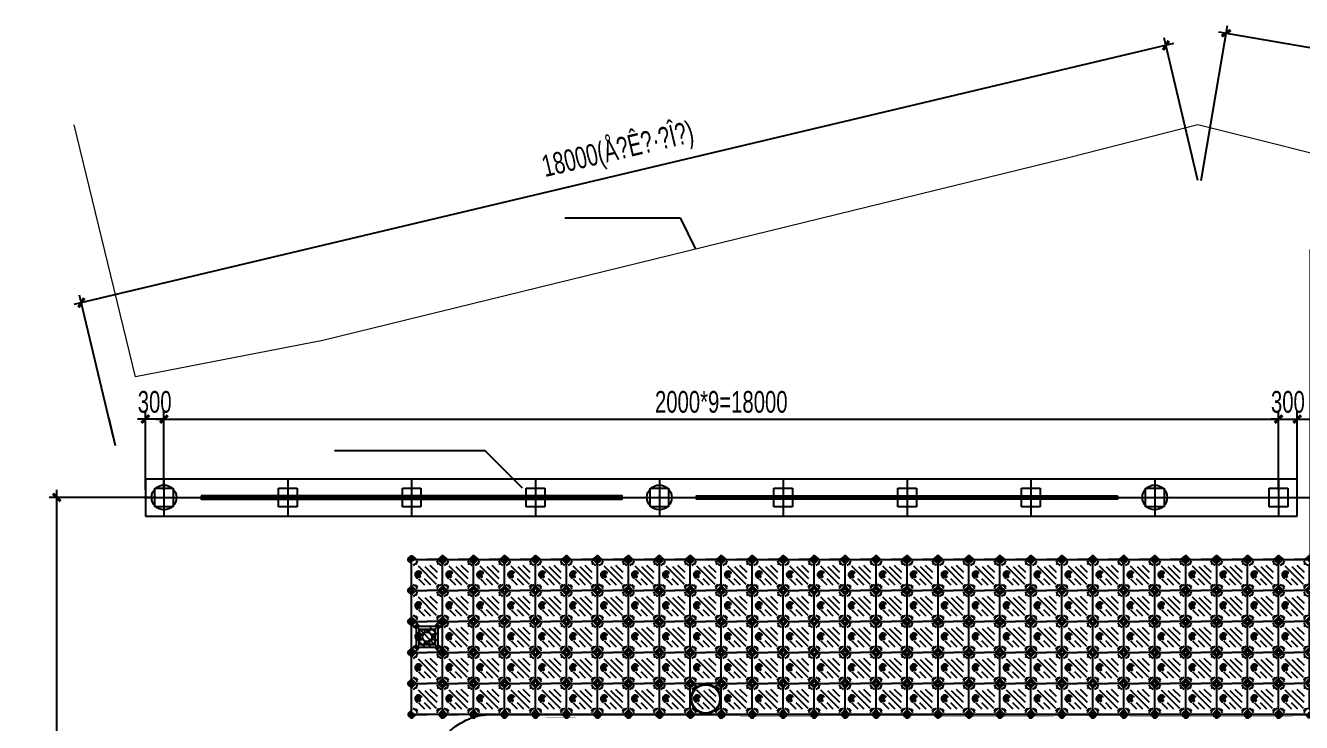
# Model space of a CAD drawing. Header units: millimetres. Extents: x -1491330 to -1355454, y 1413078 to 1531173.
# Drawn here: x -1403510 to -1382905, y 1460654 to 1471900 of the extents above; entities that cross this region are included whole.
import ezdxf

# ---------------------------------------------------------------- set-up
doc = ezdxf.new("R2010")
doc.units = ezdxf.units.MM
doc.header["$LTSCALE"] = 10
doc.linetypes.add('CENTER2', pattern=[28.575000000000003, 19.05, -3.175, 3.175, -3.175])
doc.linetypes.add('HIDDEN', pattern=[0.375, 0.25, -0.125])
doc.layers.get('0').update_dxf_attribs({"linetype": 'CONTINUOUS'})
doc.layers.get('DEFPOINTS').update_dxf_attribs({"linetype": 'CONTINUOUS'})
doc.layers.add('Ri_蓝线(河口线)', color=5, linetype='CONTINUOUS', lineweight=0)
for name, color, linetype in [('标注', 3, 'CONTINUOUS'), ('蓝色浮筒', 150, 'CONTINUOUS'), ('轮廓', 4, 'CONTINUOUS')]:
    doc.layers.add(name, color=color, linetype=linetype)
doc.styles.add('文字', font='rhutj-e.shx', dxfattribs={"width": 0.7, "bigfont": 'rhutj.shx'})
doc.dimstyles.new('100', dxfattribs={"dimscale": 100, "dimtxt": 3.5, "dimasz": 1.25, "dimexe": 1.25, "dimexo": 1.25, "dimgap": 1, "dimtad": 1, "dimdec": 0, "dimdsep": 46, "dimtxsty": '文字', "dimblk1": 'ARCHTICK', "dimblk2": 'ARCHTICK', "dimsah": 1, "dimcen": 1, "dimdle": 1.25, "dimadec": 0, "dimazin": 0, "dimtfac": 1, "dimtdec": 0, "dimtix": 1, "dimtmove": 2, "dimatfit": 3, "dimldrblk": 'ARCHTICK', "dimfxl": 0, "dimtolj": 1, "dimtzin": 0, "dimarcsym": 0})

# ---------------------------------------------------------------- blocks, each defined once
blk = doc.blocks.new('浮筒')
at = {"layer": '蓝色浮筒'}
for p, q in [((205.6302003763849, 91.87635038245935), (89.91947697568685, 207.5870737832156)), ((286.3020138394786, 112.3965146483388), (92.95370030251797, 305.7448281852994)), ((397.5494884243235, 104.3824520994676), (102.0146903123241, 399.9172502115252)), ((297.6142570796655, 307.5510954801575), (196.1871123386081, 408.9782402212732)), ((390.9146682249848, 315.4426620638114), (294.3448667406337, 412.0124635481625)), ((340.3555093522882, 219.3668885632069), (336.6454834608594, 222.106503803574)), ((396.7329833030235, 301.9496738440939), (395.8986507838126, 302.8763886889792)), ((441.2620290485211, 237.7666813225369), (441.1309903566726, 238.4769419304212)), ((405.7688726800261, 205.8740263645886), (404.8468373233918, 204.0718375513097))]:
    blk.add_line(p, q, dxfattribs=at)
for points in [[(0, 416.8629149992485, 0.1989123675406092), (-8.78679657750763, 438.0761184479925), (-49.49747474433389, 478.7867965644109, -0.4142135615266135), (-49.49747480568476, 521.2132033742964), (-21.21320372167975, 549.4974746830412, -0.4142135623730945), (21.21320314949844, 549.4974746830412), (61.92388156475499, 508.7867965031182, 0.1989123666285534), (83.13708493905142, 500), (250, 500)], [(500, 416.8629149992485, -0.1989123675406092), (508.7867965775076, 438.0761184479925), (549.4974747443339, 478.7867965644109, 0.4142135615266135), (549.4974748056848, 521.2132033742964), (521.2132037216797, 549.4974746830412, 0.4142135623730945), (478.7867968505016, 549.4974746830412), (438.076118435245, 508.7867965031182, -0.1989123666285534), (416.8629150609486, 500), (250, 500)], [(0, 83.13708500075154, -0.1989123675406092), (-8.78679657750763, 61.92388155200751), (-49.49747474433389, 21.21320343558909, 0.4142135615266135), (-49.49747480568476, -21.21320337429643), (-21.21320372167975, -49.49747468304122, 0.4142135623730945), (21.21320314949844, -49.49747468304122), (61.92388156475499, -8.78679650311824, -0.1989123666285534), (83.13708493905142, 0), (250, 0)], [(500, 83.13708500075154, 0.1989123675406092), (508.7867965775076, 61.92388155200751), (549.4974747443339, 21.21320343558909, -0.4142135615266135), (549.4974748056848, -21.21320337429643), (521.2132037216797, -49.49747468304122, -0.4142135623730945), (478.7867968505016, -49.49747468304122), (438.076118435245, -8.78679650311824, 0.1989123666285534), (416.8629150609486, 0), (250, 0)]]:
    blk.add_lwpolyline(points, format="xyb", dxfattribs=at)
for points in [[(0, 416.8629149992485), (0, 83.13708500075154)], [(500, 416.8629149992485), (500, 83.13708500075154)]]:
    blk.add_lwpolyline(points, dxfattribs=at)
for centre in [(67.3536719008116, 412.9850870334776), (75.91866276669316, 419.5662309137988), (83.17877890681848, 426.4280172841973), (88.42740866949316, 433.8866716382327), (414.0674016209086, 434.9834015698289), (422.8142654873664, 425.3701035823324), (433.0189386279089, 416.3394290897995), (78.1199255582178, 74.07751646294491), (418.1660728415009, 66.11332836176734), (432.5002303967485, 76.97104860335821)]:
    blk.add_circle(centre, 2, dxfattribs=at)
for centre, radius, start, end in [((-25, 500), 5, 84.26082952398879, 275.7391704760112), ((0, 500), 25, 101.478340955259, 168.521659044741), ((0, 500), 25, 191.478340955259, 258.521659044741), ((0, 525), 5, 354.2608295243223, 185.7391704756777), ((0, 475), 5, 174.2608295243223, 5.739170475677704), ((0, 500), 25, 11.47834095525898, 78.52165904474104), ((0, 500), 25, 281.478340955259, 348.521659044741), ((25, 500), 5, 264.2608295239887, 95.7391704760112), ((-28.25398547761142, 528.2539854776114), 133.4555350763912, 293.5181258687991, 336.481874134259), ((528.2539854776114, 528.2539854776114), 133.4555350763912, 203.518125865741, 246.481874131201), ((475, 500), 5.000000000000002, 84.26082952398879, 275.7391704760112), ((500, 500), 25.00000000000001, 101.478340955259, 168.521659044741), ((500, 500), 25.00000000000001, 191.478340955259, 258.521659044741), ((500, 525), 5.000000000000002, 354.2608295243223, 185.7391704756777), ((500, 475), 5.000000000000002, 174.2608295243223, 5.739170475677704), ((500, 500), 25.00000000000001, 11.47834095525898, 78.52165904474104), ((500, 500), 25.00000000000001, 281.478340955259, 348.521659044741), ((525, 500), 5.000000000000002, 264.2608295239887, 95.7391704760112), ((388.2464287861949, 249.4234648569254), 58.38556259601313, 207.896242012864, 325.7581571867134), ((386.3556910124607, 252.98796336347), 56.97713035504315, 216.162697557179, 344.5054198447865), ((370.1100759321125, 275.5727998949587), 11.39630823082916, 349.975665203871, 313.6764435414199), ((376.363046760438, 231.6741556466441), 14.88282298771159, 65.08994397531623, 38.4929382881137), ((379.0160744169261, 266.2455303602037), 1.5, 343.014777841096, 133.67644354142), ((398.8157895246986, 260.1977336457348), 19.20276704810529, 163.014777841096, 221.3036343892543), ((382.8095079858322, 273.3279855377041), 1.5, 169.975665203871, 320.6373309080253), ((383.2634099348215, 246.5328863161267), 1.5, 245.0899439753162, 41.30363438925436), ((398.8157895246986, 260.1977336457348), 19.20276704810529, 314.6135998616414, 140.6373309080253), ((389.1856345381821, 241.8711224373546), 1.5, 62.27924787522498, 218.4929382881137), ((398.8157895246986, 260.1977336457348), 19.20276704810529, 242.279247875225, 292.3895442229447), ((388.3116147510009, 246.5974214326125), 56.78807331828726, 328.0788759268816, 82.32217539685973), ((386.0204859658843, 252.4794310375), 50.61682054949765, 292.9641210517768, 77.78157616229522), ((388.4769678234588, 257.6712196109002), 56.04343301947858, 286.9832758024746, 339.971389887365), ((416.4512801576639, 233.5550020380761), 10.80111904945264, 142.4284319443229, 104.5747121389449), ((406.7015076867538, 241.055633120588), 1.5, 322.4284319443229, 112.3895442229446), ((413.3557991407579, 245.4602751195198), 1.5, 134.6135998616413, 284.574712138945), ((-25, 0), 5, 84.26082952398879, 275.7391704760112), ((0, 0), 25, 101.478340955259, 168.521659044741), ((0, 25), 5, 354.2608295243223, 185.7391704756777), ((0, 0), 25, 11.47834095525898, 78.52165904474104), ((25, 0), 5, 264.2608295239887, 95.7391704760112), ((-28.25398547761142, -28.25398547761142), 133.4555350763912, 23.51812586574103, 66.48187413120094), ((528.2539854776114, -28.25398547761142), 133.4555350763912, 113.5181258687991, 156.481874134259), ((475, 0), 5.000000000000002, 84.26082952398879, 275.7391704760112), ((500, 0), 25.00000000000001, 101.478340955259, 168.521659044741), ((500, 25), 5.000000000000002, 354.2608295243223, 185.7391704756777), ((500, 0), 25.00000000000001, 11.47834095525898, 78.52165904474104), ((525, 0), 5.000000000000002, 264.2608295239887, 95.7391704760112), ((0, 0), 25, 191.478340955259, 258.521659044741), ((0, -25), 5, 174.2608295243223, 5.739170475677704), ((0, 0), 25, 281.478340955259, 348.521659044741), ((500, 0), 25.00000000000001, 191.478340955259, 258.521659044741), ((500, -25), 5.000000000000002, 174.2608295243223, 5.739170475677704), ((500, 0), 25.00000000000001, 281.478340955259, 348.521659044741)]:
    blk.add_arc(centre, radius, start, end, dxfattribs=at)
blk = doc.blocks.new('sdfgewrgh')
for p, q in [((-31.01394032928511, 16.87180491843992), (-16.87180483417251, 31.01394044755671)), ((18.48353416601822, 31.01394038842136), (127.4974746830612, -78.00000000000091)), ((481.5164658591148, 31.01394032928511), (372.5025253169479, -78)), ((516.8718049184426, 31.01394032928602), (531.0139404475594, 16.87180483417478)), ((-31.01394032928329, -18.48353414088797), (78.00000000000182, -127.4974746830549)), ((77.99999999999818, -422.0000000000014), (78.00000000000546, -77.99999999999682)), ((78.00000000000546, -77.99999999999682), (422.0000000000036, -78.00000000000091)), ((78.00000000000546, -77.99999999999682), (128.0000000000055, -127.9999999999973)), ((122.9999999999964, -377.0000000000014), (123.0000000000036, -122.9999999999973)), ((123.0000000000036, -122.9999999999973), (377.0000000000036, -123.0000000000005)), ((127.9999999999964, -372.0000000000014), (128.0000000000055, -127.9999999999973)), ((128.0000000000055, -127.9999999999973), (372.0000000000055, -128.0000000000009)), ((422.0000000000055, -77.99999999999909), (372.0000000000073, -128.0000000000005)), ((372.0000000000055, -128.0000000000005), (372.0000000000036, -372.0000000000041)), ((377.0000000000055, -123), (377.0000000000055, -377.0000000000041)), ((531.0139403884241, -18.48353416601685), (422.0000000000018, -127.4974746830599)), ((422.0000000000055, -78.00000000000091), (422, -422.0000000000045)), ((-31.01394038841863, -481.5164658339836), (78.00000000000364, -372.5025253169406)), ((127.9999999999964, -372.0000000000014), (77.99999999999818, -422.0000000000009)), ((377.0000000000036, -377.0000000000041), (123.0000000000018, -377.0000000000009)), ((372.0000000000036, -372.0000000000045), (127.9999999999964, -372.0000000000014)), ((372.0000000000055, -372.0000000000041), (422, -422.0000000000041)), ((531.0139403292851, -481.5164658591139), (422, -372.502525316947)), ((-16.87180491843719, -531.0139403292865), (-31.01394044755398, -516.8718048341752)), ((18.4835341408907, -531.0139403292856), (127.4974746830576, -422.0000000000005)), ((422.0000000000036, -422.0000000000041), (77.99999999999818, -422.0000000000009)), ((481.5164658339836, -531.0139403884232), (372.5025253169406, -422.0000000000009)), ((531.0139403292869, -516.8718049184417), (516.8718048341761, -531.0139404475585))]:
    blk.add_line(p, q)
for points in [[(210.0000000000018, -132.9999999999991), (210.0000000000018, -172.9999999999991), (290.0000000000018, -172.9999999999991), (290.0000000000018, -132.9999999999991)], [(133, -290), (173, -290), (173, -210), (133, -210)], [(290.0000000000018, -367.0000000000027), (290.0000000000018, -327.0000000000027), (210.0000000000018, -327.0000000000027), (210.0000000000018, -367.0000000000027)], [(367.0000000000055, -210.0000000000009), (327.0000000000055, -210.0000000000005), (327.0000000000055, -290.0000000000005), (367.0000000000055, -290.0000000000009)]]:
    blk.add_lwpolyline(points, close=True)
for centre, radius in [((0, 9.095e-13), 8), ((500.0000000000055, -4.547e-13), 8), ((250, -250), 75), ((0, -500.0000000000005), 8), ((500.0000000000018, -500.0000000000027), 8)]:
    blk.add_circle(centre, radius)
for centre, start, end in [((-13.33627079962025, -0.8058646112231145), 134.9999999998894, 225.0000000001106), ((0.8058646363551816, 13.33627085875651), 45.00000000011054, 134.9999998082826), ((499.1941353887796, 13.33627079962207), 45, 135), ((513.3362708587592, -0.8058646363533626), 315, 44.99999980835625), ((-13.33627085875378, -499.1941353636471), 134.9999999998894, 224.9999998082641), ((0.805864611225843, -513.3362707996225), 225.0000000001106, 314.9999999998896), ((499.1941353636466, -513.3362708587583), 224.9999999999631, 314.9999998082826), ((513.3362707996239, -499.1941353887787), 315.0000000000368, 44.99999999996315)]:
    blk.add_arc(centre, 25, start, end)
blk = doc.blocks.new('_ARCHTICK')
at = {"color": 0, "linetype": 'ByBlock', "const_width": 0.4}
blk.add_lwpolyline([(-0.5, -0.5), (0.5, 0.5)], dxfattribs=at)
blk = doc.blocks.new('*D32')
at = {"layer": 'DEFPOINTS', "color": 0, "transparency": 16777216}
for p in [(-1403005.749414518, 1464284.882658849), (-1401274.806512068, 1464284.882658849), (-1401274.806512048, 1449284.882658832)]:
    blk.add_point(p, dxfattribs=at)
at = {"layer": '标注', "color": 0, "lineweight": -2, "transparency": 16777216}
for p, q in [((-1403005.749414518, 1449159.882658832), (-1403005.749414518, 1464409.882658849)), ((-1401399.806512068, 1464284.882658849), (-1403130.749414518, 1464284.882658849)), ((-1401399.806512048, 1449284.882658832), (-1403130.749414518, 1449284.882658832))]:
    blk.add_line(p, q, dxfattribs=at)
at = {"layer": '标注', "color": 0, "lineweight": -2, "transparency": 16777216, "xscale": 125, "yscale": 125, "zscale": 125}
for p, rotation in [((-1403005.749414518, 1464284.882658849), 90), ((-1403005.749414518, 1449284.882658832), 270)]:
    blk.add_blockref('_ARCHTICK', p, dxfattribs=dict(at, rotation=rotation))
at = {"layer": '标注', "color": 0, "transparency": 16777216, "insert": (-1403280.749414518, 1456784.88265884), "char_height": 350, "attachment_point": 5, "rotation": 90, "style": '文字'}
blk.add_mtext('\\A1;15000', dxfattribs=at)
blk = doc.blocks.new('*D40')
at = {"layer": 'DEFPOINTS', "color": 0, "transparency": 16777216}
for p in [(-1383274.806511995, 1465550.195307159), (-1401274.806512067, 1464284.882658848), (-1383274.806511995, 1464284.882658646)]:
    blk.add_point(p, dxfattribs=at)
at = {"layer": '标注', "color": 0, "lineweight": -2, "transparency": 16777216}
for p, q in [((-1401274.806512067, 1464409.882658848), (-1401274.806512067, 1465675.195307159)), ((-1383274.806511995, 1464409.882658646), (-1383274.806511995, 1465675.195307159)), ((-1401399.806512067, 1465550.195307159), (-1383149.806511995, 1465550.195307159))]:
    blk.add_line(p, q, dxfattribs=at)
at = {"layer": '标注', "color": 0, "lineweight": -2, "transparency": 16777216, "xscale": 125, "yscale": 125, "zscale": 125, "rotation": 180}
blk.add_blockref('_ARCHTICK', (-1401274.806512067, 1465550.195307159), dxfattribs=at)
at = {"layer": '标注', "color": 0, "lineweight": -2, "transparency": 16777216, "xscale": 125, "yscale": 125, "zscale": 125}
blk.add_blockref('_ARCHTICK', (-1383274.806511995, 1465550.195307159), dxfattribs=at)
at = {"layer": '标注', "color": 0, "transparency": 16777216, "insert": (-1392274.806512031, 1465825.195307159), "char_height": 350, "attachment_point": 5, "style": '文字'}
blk.add_mtext('\\A1;2000*9=18000', dxfattribs=at)
blk = doc.blocks.new('*D41')
at = {"layer": 'DEFPOINTS', "color": 0, "transparency": 16777216}
for p in [(-1382974.806511994, 1465550.195307159), (-1383274.806511995, 1464284.88265864), (-1382974.806511994, 1464284.882658683)]:
    blk.add_point(p, dxfattribs=at)
at = {"layer": '标注', "color": 0, "lineweight": -2, "transparency": 16777216}
for p, q in [((-1383274.806511995, 1464409.88265864), (-1383274.806511995, 1465675.195307159)), ((-1382974.806511994, 1464409.882658683), (-1382974.806511994, 1465675.195307159)), ((-1383274.806511995, 1465550.195307159), (-1383399.806511995, 1465550.195307159)), ((-1383274.806511995, 1465550.195307159), (-1382974.806511994, 1465550.195307159)), ((-1382974.806511994, 1465550.195307159), (-1382849.806511994, 1465550.195307159))]:
    blk.add_line(p, q, dxfattribs=at)
at = {"layer": '标注', "color": 0, "lineweight": -2, "transparency": 16777216, "xscale": 125, "yscale": 125, "zscale": 125}
blk.add_blockref('_ARCHTICK', (-1383274.806511995, 1465550.195307159), dxfattribs=at)
at = {"layer": '标注', "color": 0, "lineweight": -2, "transparency": 16777216, "xscale": 125, "yscale": 125, "zscale": 125, "rotation": 180}
blk.add_blockref('_ARCHTICK', (-1382974.806511994, 1465550.195307159), dxfattribs=at)
at = {"layer": '标注', "color": 0, "transparency": 16777216, "insert": (-1383124.806511995, 1465825.195307159), "char_height": 350, "attachment_point": 5, "style": '文字'}
blk.add_mtext('\\A1;300', dxfattribs=at)
blk = doc.blocks.new('*D42')
at = {"layer": 'DEFPOINTS', "color": 0, "transparency": 16777216}
for p in [(-1384548.599343307, 1469277.313518046), (-1402608.853695324, 1467427.336863315), (-1402063.280523349, 1465125.694816234)]:
    blk.add_point(p, dxfattribs=at)
at = {"layer": '标注', "color": 0, "lineweight": -2, "transparency": 16777216}
for p, q in [((-1384577.430028973, 1469398.943249461), (-1385123.003200948, 1471700.585296541)), ((-1384972.542783868, 1471607.786250792), (-1402730.483426739, 1467398.506177649)), ((-1402092.111209014, 1465247.324547649), (-1402637.68438099, 1467548.96659473))]:
    blk.add_line(p, q, dxfattribs=at)
at = {"layer": '标注', "color": 0, "lineweight": -2, "transparency": 16777216, "xscale": 125, "yscale": 125, "zscale": 125}
for p, rotation in [((-1385094.172515283, 1471578.955565126), 13.33507713450174), ((-1402608.853695324, 1467427.336863315), 193.3350771345017)]:
    blk.add_blockref('_ARCHTICK', p, dxfattribs=dict(at, rotation=rotation))
at = {"layer": '标注', "color": 0, "transparency": 16777216, "insert": (-1393936.08311659, 1469859.926759704), "char_height": 350, "attachment_point": 5, "rotation": 13.335077134501725, "style": '文字'}
blk.add_mtext('\\A1;18000(Å?Ê?·?Î?)', dxfattribs=at)
blk = doc.blocks.new('*D43')
at = {"layer": 'DEFPOINTS', "color": 0, "transparency": 16777216}
for p in [(-1384548.599343308, 1469277.313518046), (-1360464.970942239, 1467732.993291424), (-1360892.10050063, 1465233.973014669)]:
    blk.add_point(p, dxfattribs=at)
at = {"layer": '标注', "color": 0, "lineweight": -2, "transparency": 16777216}
for p, q in [((-1384527.539885875, 1469400.526744822), (-1384100.410327483, 1471899.547021577)), ((-1384244.683011692, 1471797.393252233), (-1360341.757715462, 1467711.933833991)), ((-1360871.041043198, 1465357.186241445), (-1360443.911484806, 1467856.2065182))]:
    blk.add_line(p, q, dxfattribs=at)
at = {"layer": '标注', "color": 0, "lineweight": -2, "transparency": 16777216, "xscale": 125, "yscale": 125, "zscale": 125}
for p, rotation in [((-1384121.469784916, 1471776.333794801), 170.300797504776), ((-1360464.970942239, 1467732.993291424), 350.300797504776)]:
    blk.add_blockref('_ARCHTICK', p, dxfattribs=dict(at, rotation=rotation))
at = {"layer": '标注', "color": 0, "transparency": 16777216, "insert": (-1372231.445955109, 1470116.089008323), "char_height": 350, "attachment_point": 5, "rotation": 350.300797504776, "style": '文字'}
blk.add_mtext('\\A1;24000(抛石范围)', dxfattribs=at)
blk = doc.blocks.new('A$C23307240')
at = {"layer": '轮廓', "color": 6, "linetype": 'CENTER2', "ltscale": 20}
for p, q in [((0, 300), (0, -300)), ((-300, 0), (300, 0))]:
    blk.add_line(p, q, dxfattribs=at)
at = {"layer": '轮廓', "color": 5, "linetype": 'HIDDEN', "ltscale": 200}
blk.add_lwpolyline([(-150, 150), (150, 150), (150, -150), (-150, -150)], close=True, dxfattribs=at)
blk = doc.blocks.new('*D52')
at = {"layer": 'DEFPOINTS', "color": 0, "transparency": 16777216}
for p in [(-1401574.80651204, 1465550.195307159), (-1401574.80651204, 1464284.882658752), (-1401274.806511995, 1464284.882658656)]:
    blk.add_point(p, dxfattribs=at)
at = {"layer": '标注', "color": 0, "lineweight": -2, "transparency": 16777216}
for p, q in [((-1401574.80651204, 1464409.882658752), (-1401574.80651204, 1465675.195307159)), ((-1401274.806511995, 1464409.882658656), (-1401274.806511995, 1465675.195307159)), ((-1401574.80651204, 1465550.195307159), (-1401699.80651204, 1465550.195307159)), ((-1401274.806511995, 1465550.195307159), (-1401574.80651204, 1465550.195307159)), ((-1401274.806511995, 1465550.195307159), (-1401149.806511995, 1465550.195307159))]:
    blk.add_line(p, q, dxfattribs=at)
at = {"layer": '标注', "color": 0, "lineweight": -2, "transparency": 16777216, "xscale": 125, "yscale": 125, "zscale": 125}
blk.add_blockref('_ARCHTICK', (-1401574.80651204, 1465550.195307159), dxfattribs=at)
at = {"layer": '标注', "color": 0, "lineweight": -2, "transparency": 16777216, "xscale": 125, "yscale": 125, "zscale": 125, "rotation": 180}
blk.add_blockref('_ARCHTICK', (-1401274.806511995, 1465550.195307159), dxfattribs=at)
at = {"layer": '标注', "color": 0, "transparency": 16777216, "insert": (-1401424.806512018, 1465825.195307159), "char_height": 350, "attachment_point": 5, "style": '文字'}
blk.add_mtext('\\A1;300', dxfattribs=at)
blk = doc.blocks.new('*D53')
at = {"layer": 'DEFPOINTS', "color": 0, "transparency": 16777216}
for p in [(-1379574.806511996, 1465550.195307159), (-1382974.806511994, 1464284.882658623), (-1379574.806511996, 1464284.882658598)]:
    blk.add_point(p, dxfattribs=at)
at = {"layer": '标注', "color": 0, "lineweight": -2, "transparency": 16777216}
for p, q in [((-1382974.806511994, 1464409.882658623), (-1382974.806511994, 1465675.195307159)), ((-1379574.806511996, 1464409.882658598), (-1379574.806511996, 1465675.195307159)), ((-1383099.806511994, 1465550.195307159), (-1379449.806511996, 1465550.195307159))]:
    blk.add_line(p, q, dxfattribs=at)
at = {"layer": '标注', "color": 0, "lineweight": -2, "transparency": 16777216, "xscale": 125, "yscale": 125, "zscale": 125, "rotation": 180}
blk.add_blockref('_ARCHTICK', (-1382974.806511994, 1465550.195307159), dxfattribs=at)
at = {"layer": '标注', "color": 0, "lineweight": -2, "transparency": 16777216, "xscale": 125, "yscale": 125, "zscale": 125}
blk.add_blockref('_ARCHTICK', (-1379574.806511996, 1465550.195307159), dxfattribs=at)
at = {"layer": '标注', "color": 0, "transparency": 16777216, "insert": (-1381274.806511995, 1465825.195307159), "char_height": 350, "attachment_point": 5, "style": '文字'}
blk.add_mtext('\\A1;3400', dxfattribs=at)

msp = doc.modelspace()

# ---------------------------------------------------------------- linework, layer by layer
at = {"layer": 'Ri_蓝线(河口线)'}
msp.add_lwpolyline([(-1355453.712503931, 1465261.547409984), (-1381701.595260326, 1469575.505872383), (-1384580.974885901, 1470297.348564311), (-1386670.176966921, 1469764.924241), (-1398711.660569165, 1466815.548495306), (-1401736.09747649, 1466230.958338856), (-1402723.653978429, 1470299.844767192)], dxfattribs=at)
at = {"layer": '标注'}
for p, q in [((-1394802.320963377, 1468798.518633032), (-1392939.524071123, 1468798.518633032)), ((-1392939.524071123, 1468798.518633032), (-1392690.918768043, 1468290.236368153)), ((-1396087.776766721, 1465039.536985915), (-1398522.791166957, 1465039.536985915)), ((-1395485.019390464, 1464434.977899002), (-1396087.776766721, 1465039.536985915))]:
    msp.add_line(p, q, dxfattribs=at)
for points in [[(-1400674.806512054, 1464309.882658441), (-1400674.806512054, 1464259.882658441), (-1393874.806512133, 1464259.882658441), (-1393874.806512133, 1464309.882658441)], [(-1385874.806512047, 1464309.882658441), (-1385874.806512047, 1464259.882658441), (-1392674.806511968, 1464259.882658441), (-1392674.806511968, 1464309.882658441)]]:
    msp.add_lwpolyline(points, close=True, dxfattribs=at)
at = {"layer": '轮廓'}
for p, q in [((-1402167.07100465, 1465563.56185822), (-1402063.280517976, 1465125.694793568)), ((-1401574.80651204, 1464584.882658662), (-1382974.806511994, 1464584.882658598)), ((-1401574.80651204, 1464584.882658663), (-1401574.806512041, 1463984.882658658)), ((-1382974.806511995, 1463984.882658646), (-1382974.806511994, 1464584.882658599)), ((-1401574.80651204, 1463984.882658657), (-1382974.806511995, 1463984.8826586))]:
    msp.add_line(p, q, dxfattribs=at)
at = {"layer": '轮廓', "color": 6, "linetype": 'CENTER2', "ltscale": 100}
msp.add_line((-1401274.806512008, 1464284.882658656), (-1361274.806512485, 1464284.882658548), dxfattribs=at)
at = {"layer": '轮廓', "color": 6}
msp.add_lwpolyline([(-1379774.806512263, 1463284.882658258, 9.999999999880878, 9.999999999880878, 0), (-1362274.806512543, 1463284.882658553, 9.999999999880878, 9.999999999880878, 0), (-1362274.8065125, 1452284.882658691, 9.999999999880878, 9.999999999880878, 0), (-1364774.806512473, 1452284.882658698, 9.999999999880878, 9.999999999880878, 0), (-1364774.806512502, 1459784.882649122, 9.999999999880878, 9.999999999880878, 0), (-1365774.806503107, 1460784.882658597, 9.999999999880878, 9.999999999880878, 0), (-1397274.806512119, 1460784.88265699, 9.999999999880878, 9.999999999880878, 0), (-1397274.806512124, 1463284.882657973, 9.999999999880878, 9.999999999880878, 0), (-1382774.806512227, 1463284.882658616, 9.999999999880878, 9.999999999880878, 0), (-1382774.806512213, 1468284.882658158, 9.999999999880878, 9.999999999880878, 0), (-1379774.806512249, 1468284.882658203, 9.999999999880878, 9.999999999880878, 0), (-1379774.806512263, 1463284.882658607, 0, 0, 0)], format="xyseb", dxfattribs=at)
at = {"layer": '轮廓'}
msp.add_lwpolyline([(-1364774.806512473, 1452284.882658698), (-1364774.806512505, 1460784.882658588), (-1397274.806512116, 1460784.882658682), (-1397274.806512121, 1463284.882658661), (-1362274.806512543, 1463284.882658553), (-1362274.8065125, 1452284.882658691)], close=True, dxfattribs=at)
msp.add_lwpolyline([(-1365825.835474975, 1455174.356041489), (-1368591.541952197, 1453683.56611565, -0.1242280708625522), (-1370963.969545924, 1453084.88265873), (-1395974.806512116, 1453084.882658643, -0.4142135623736478), (-1396974.806512107, 1454084.882658632), (-1396974.806512121, 1459784.882658587, -0.4142135623735989), (-1395974.806512138, 1460784.882658566), (-1370963.969545944, 1460784.882658632, -0.1242280708625773), (-1368591.541952212, 1460186.199201726), (-1365825.835474989, 1458695.409275914, -0.5969969168380073)], format="xyb", close=True, dxfattribs=at)
for centre, radius in [((-1401274.806512038, 1464284.882658752), 199.9999999976176), ((-1393274.806512102, 1464284.882658651), 199.9999999976176), ((-1385274.806512195, 1464284.882658645), 199.9999999976176), ((-1392524.789003579, 1461034.882656996), 239.999999997141), ((-1392524.789003579, 1461034.882656996), 227.999999997284)]:
    msp.add_circle(centre, radius, dxfattribs=at)

# ---------------------------------------------------------------- block references
at = {"rotation": 89.9999999933299}
msp.add_blockref('sdfgewrgh', (-1397274.806511917, 1461784.88265948), dxfattribs=at)
at = {"layer": '标注'}
for p in [(-1401274.806511995, 1464284.882658656), (-1399274.806511995, 1464284.882658645), (-1397274.806511995, 1464284.882658657), (-1395274.806511995, 1464284.882658646), (-1393274.806511995, 1464284.882658646), (-1391274.806511995, 1464284.882658657), (-1389274.806511995, 1464284.882658657), (-1387274.806511995, 1464284.882658657), (-1385274.806511995, 1464284.882658657), (-1383274.806511995, 1464284.882658646)]:
    msp.add_blockref('A$C23307240', p, dxfattribs=at)
at = {"layer": '蓝色浮筒', "rotation": 180.0000000383531}
for p in [(-1396774.806511112, 1463284.882657889), (-1396274.806511015, 1463284.882657891), (-1395774.806510861, 1463284.88265765), (-1395274.806510765, 1463284.882657652), (-1394774.806510608, 1463284.882657411), (-1394274.806510512, 1463284.882657413), (-1393774.806510358, 1463284.882657173), (-1393274.806510262, 1463284.882657174), (-1392774.806510105, 1463284.882656933), (-1392274.806510008, 1463284.882656935), (-1391774.806509855, 1463284.882656694), (-1391274.806509758, 1463284.882656696), (-1390774.806509602, 1463284.882656455), (-1390274.806509505, 1463284.882656457), (-1389774.806509352, 1463284.882656216), (-1389274.806509255, 1463284.882656218), (-1388774.806509099, 1463284.882655977), (-1388274.806509002, 1463284.882655979), (-1387774.80650885, 1463284.882655731), (-1387274.806508753, 1463284.882655733), (-1386774.806508596, 1463284.882655492), (-1386274.8065085, 1463284.882655493), (-1385774.806508346, 1463284.882655253), (-1385274.80650825, 1463284.882655255), (-1384774.806508093, 1463284.882655014), (-1384274.806507996, 1463284.882655016), (-1383774.806507844, 1463284.882654775), (-1383274.806507747, 1463284.882654777), (-1382774.80650759, 1463284.882654536), (-1396774.806511113, 1462784.882657793), (-1396274.806511017, 1462784.882657795), (-1395774.806510863, 1462784.882657554), (-1395274.806510767, 1462784.882657556), (-1394774.80651061, 1462784.882657315), (-1394274.806510514, 1462784.882657317), (-1393774.80651036, 1462784.882657076), (-1393274.806510264, 1462784.882657078), (-1392774.806510107, 1462784.882656837), (-1392274.80651001, 1462784.882656838), (-1391774.806509857, 1462784.882656598), (-1391274.80650976, 1462784.8826566), (-1390774.806509604, 1462784.882656359), (-1390274.806509507, 1462784.882656361), (-1389774.806509354, 1462784.88265612), (-1389274.806509257, 1462784.882656122), (-1388774.8065091, 1462784.882655881), (-1388274.806509004, 1462784.882655883), (-1387774.806508852, 1462784.882655635), (-1387274.806508755, 1462784.882655637), (-1386774.806508598, 1462784.882655396), (-1386274.806508502, 1462784.882655398), (-1385774.806508348, 1462784.882655157), (-1385274.806508251, 1462784.882655159), (-1384774.806508095, 1462784.882654918), (-1384274.806507998, 1462784.882654919), (-1383774.806507845, 1462784.882654679), (-1383274.806507749, 1462784.88265468), (-1382774.806507592, 1462784.88265444), (-1396774.806511112, 1462284.882657696), (-1396274.806511015, 1462284.882657698), (-1395774.806510862, 1462284.882657458), (-1395274.806510765, 1462284.882657459), (-1394774.806510609, 1462284.882657218), (-1394274.806510512, 1462284.88265722), (-1393774.806510359, 1462284.882656979), (-1393274.806510262, 1462284.882656981), (-1392774.806510105, 1462284.88265674), (-1392274.806510008, 1462284.882656742), (-1391774.806509855, 1462284.882656501), (-1391274.806509759, 1462284.882656503), (-1390774.806509602, 1462284.882656262), (-1390274.806509505, 1462284.882656264), (-1389774.806509352, 1462284.882656023), (-1389274.806509255, 1462284.882656025), (-1388774.806509099, 1462284.882655784), (-1388274.806509002, 1462284.882655786), (-1387774.80650885, 1462284.882655538), (-1387274.806508753, 1462284.88265554), (-1386774.806508597, 1462284.882655299), (-1386274.8065085, 1462284.882655301), (-1385774.806508346, 1462284.88265506), (-1385274.80650825, 1462284.882655062), (-1384774.806508093, 1462284.882654821), (-1384274.806507996, 1462284.882654823), (-1383774.806507844, 1462284.882654582), (-1383274.806507747, 1462284.882654584), (-1382774.80650759, 1462284.882654343), (-1396774.80651111, 1461784.8826576), (-1396274.806511013, 1461784.882657601), (-1395774.80651086, 1461784.882657361), (-1395274.806510763, 1461784.882657363), (-1394774.806510607, 1461784.882657121), (-1394274.80651051, 1461784.882657123), (-1393774.806510357, 1461784.882656883), (-1393274.80651026, 1461784.882656884), (-1392774.806510103, 1461784.882656644), (-1392274.806510007, 1461784.882656645), (-1391774.806509854, 1461784.882656405), (-1391274.806509757, 1461784.882656406), (-1390774.8065096, 1461784.882656165), (-1390274.806509504, 1461784.882656167), (-1389774.80650935, 1461784.882655927), (-1389274.806509254, 1461784.882655928), (-1388774.806509097, 1461784.882655687), (-1388274.806509, 1461784.882655689), (-1387774.806508848, 1461784.882655441), (-1387274.806508752, 1461784.882655443), (-1386774.806508595, 1461784.882655202), (-1386274.806508498, 1461784.882655204), (-1385774.806508345, 1461784.882654964), (-1385274.806508248, 1461784.882654965), (-1384774.806508091, 1461784.882654724), (-1384274.806507995, 1461784.882654726), (-1383774.806507842, 1461784.882654485), (-1383274.806507745, 1461784.882654487), (-1382774.806507588, 1461784.882654246), (-1396774.806511229, 1461284.882657446), (-1396274.806511133, 1461284.882657447), (-1395774.80651098, 1461284.882657207), (-1395274.806510883, 1461284.882657208), (-1394774.806510726, 1461284.882656967), (-1394274.80651063, 1461284.882656969), (-1393774.806510476, 1461284.882656728), (-1393274.80651038, 1461284.88265673), (-1392774.806510223, 1461284.882656489), (-1392274.806510126, 1461284.882656491), (-1391774.806509973, 1461284.882656251), (-1391274.806509877, 1461284.882656252), (-1390774.80650972, 1461284.882656011), (-1390274.806509623, 1461284.882656013), (-1389774.80650947, 1461284.882655772), (-1389274.806509373, 1461284.882655774), (-1388774.806509216, 1461284.882655533), (-1388274.80650912, 1461284.882655535), (-1387774.806508968, 1461284.882655287), (-1387274.806508871, 1461284.882655289), (-1386774.806508714, 1461284.882655048), (-1386274.806508617, 1461284.88265505), (-1385774.806508465, 1461284.882654809), (-1385274.806508368, 1461284.882654811), (-1384774.806508211, 1461284.88265457), (-1384274.806508115, 1461284.882654571), (-1383774.806507961, 1461284.882654331), (-1383274.806507865, 1461284.882654333), (-1382774.806507708, 1461284.882654092)]:
    msp.add_blockref('浮筒', p, dxfattribs=at)

# ---------------------------------------------------------------- dimensions: what is measured, and where the dimension line sits
at = {"layer": '标注'}
for p2, distance, picture, middle in [((-1360892.10050063, 1465233.973014669), 2535.2597506534084, '*D43', (-1372231.445955109, 1470116.089008323)), ((-1402063.280523349, 1465125.694816235), -2365.4188210262514, '*D42', (-1393936.08311659, 1469859.926759704))]:
    dim = msp.add_aligned_dim(p1=(-1384548.599343307, 1469277.313518046), p2=p2, distance=distance, text='<>(抛石范围)', dimstyle='100', dxfattribs=at)
    dim.commit()
    dim.dimension.update_dxf_attribs({"geometry": picture, "text_midpoint": middle})
for base, p1, p2, picture, middle in [((-1401574.80651204, 1465550.195307159), (-1401274.806511995, 1464284.882658656), (-1401574.80651204, 1464284.882658752), '*D52', (-1401424.806512018, 1465825.195307159)), ((-1382974.806511994, 1465550.195307159), (-1383274.806511995, 1464284.88265864), (-1382974.806511994, 1464284.882658683), '*D41', (-1383124.806511995, 1465825.195307159)), ((-1379574.806511996, 1465550.195307159), (-1382974.806511994, 1464284.882658623), (-1379574.806511996, 1464284.882658598), '*D53', (-1381274.806511995, 1465825.195307159))]:
    dim = msp.add_linear_dim(base=base, p1=p1, p2=p2, dimstyle='100', dxfattribs=at)
    dim.commit()
    dim.dimension.update_dxf_attribs({"geometry": picture, "text_midpoint": middle})
dim = msp.add_linear_dim(base=(-1383274.806511995, 1465550.195307159), p1=(-1401274.806512067, 1464284.882658848), p2=(-1383274.806511995, 1464284.882658646), text='2000*9=<>', dimstyle='100', dxfattribs=at)
dim.commit()
dim.dimension.update_dxf_attribs({"geometry": '*D40', "text_midpoint": (-1392274.806512031, 1465825.195307159)})
dim = msp.add_linear_dim(base=(-1403005.749414518, 1464284.882658849), p1=(-1401274.806512047, 1449284.882658832), p2=(-1401274.806512067, 1464284.882658848), angle=90, dimstyle='100', dxfattribs=at)
dim.commit()
dim.dimension.update_dxf_attribs({"geometry": '*D32', "text_midpoint": (-1403280.749414518, 1456784.88265884)})

doc.saveas('drawing.dxf')
